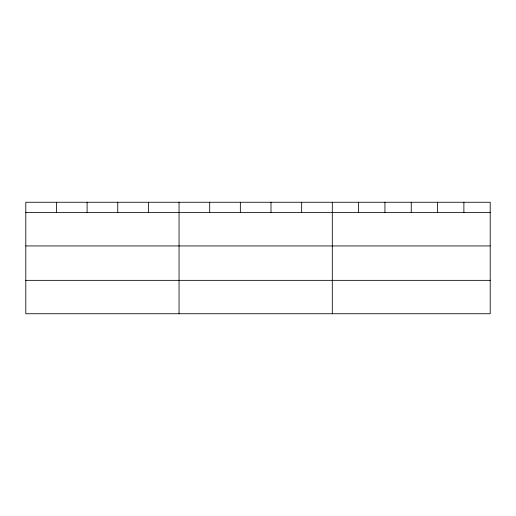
<?xml version="1.0" encoding="UTF-8"?>
<svg xmlns="http://www.w3.org/2000/svg" width="516" height="516" viewBox="0 0 516 516"><rect width="100%" height="100%" fill="white"/><g stroke="black" fill="none" stroke-linecap="round" stroke-linejoin="round"><path stroke-width="0.77" d="M490.2 245.939L490.2 202.259L25.8 202.259L25.8 313.741L490.2 313.741L490.2 245.939L25.8 245.939M25.8 212.54L490.2 212.54M25.8 280.349L490.2 280.349M463.884 202.259L463.884 212.54M437.568 202.259L437.568 212.54M411.252 202.259L411.252 212.54M384.936 202.259L384.936 212.54M358.62 202.259L358.62 212.54M332.304 202.259L332.304 313.741M301.654 202.259L301.654 212.54M271.003 202.259L271.003 212.54M240.353 202.259L240.353 212.54M209.702 202.259L209.702 212.54M179.052 202.259L179.052 313.741M148.402 202.259L148.402 212.54M117.751 202.259L117.751 212.54M87.101 202.259L87.101 212.54M56.45 202.259L56.45 212.54"/></g></svg>
